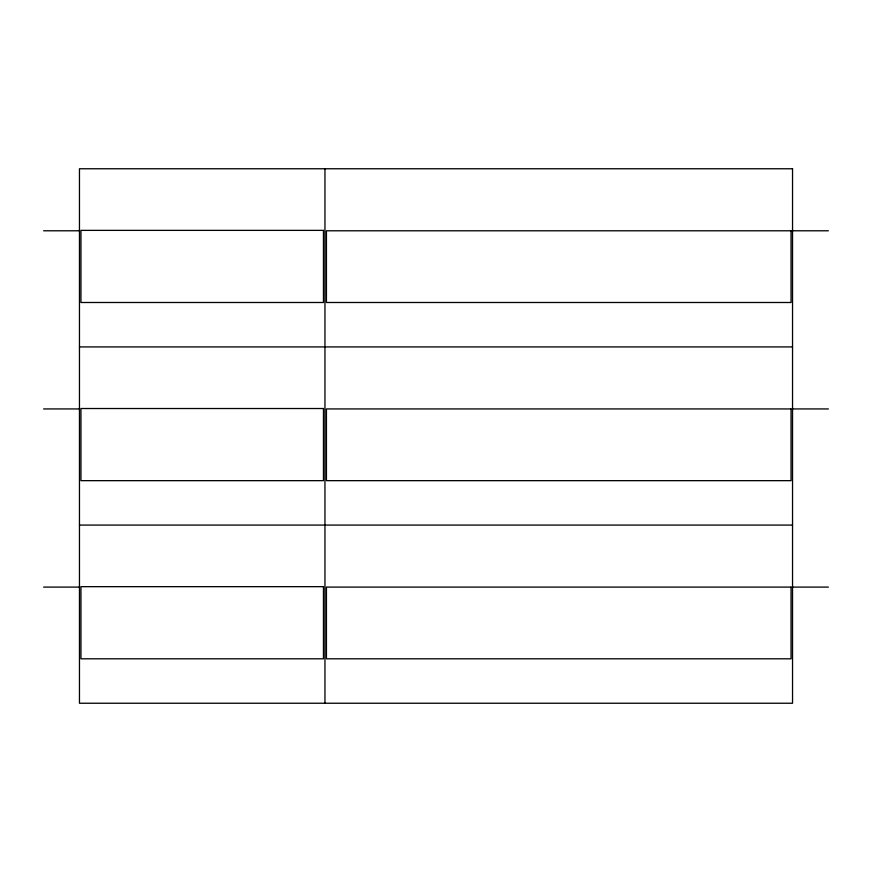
<?xml version="1.0" encoding="UTF-8"?>
<svg xmlns="http://www.w3.org/2000/svg" width="872" height="872" viewBox="0 0 872 872"><rect width="100%" height="100%" fill="white"/><g stroke="black" fill="none" stroke-linecap="round" stroke-linejoin="round"><path stroke-width="1.31" d="M43.6 230.786L79.461 230.786M792.539 230.786L828.4 230.786M79.461 346.925L792.539 346.925M43.6 408.935L79.461 408.935M792.539 408.935L828.4 408.935M79.461 525.075L792.539 525.075M43.6 587.096L79.461 587.096M792.539 587.096L828.4 587.096M324.951 168.765L324.951 703.235M792.539 168.765L79.461 168.765L79.461 703.235L792.539 703.235L792.539 168.765M323.458 230.371L80.943 230.371L80.943 302.497L323.458 302.497L323.458 230.371M791.057 230.786L326.433 230.786L326.433 302.497L791.057 302.497L791.057 230.786M323.458 408.521L80.943 408.521L80.943 480.657L323.458 480.657L323.458 408.521M791.057 408.935L326.433 408.935L326.433 480.657L791.057 480.657L791.057 408.935M323.458 586.671L80.943 586.671L80.943 658.807L323.458 658.807L323.458 586.671M791.057 587.096L326.433 587.096L326.433 658.807L791.057 658.807L791.057 587.096"/></g></svg>
